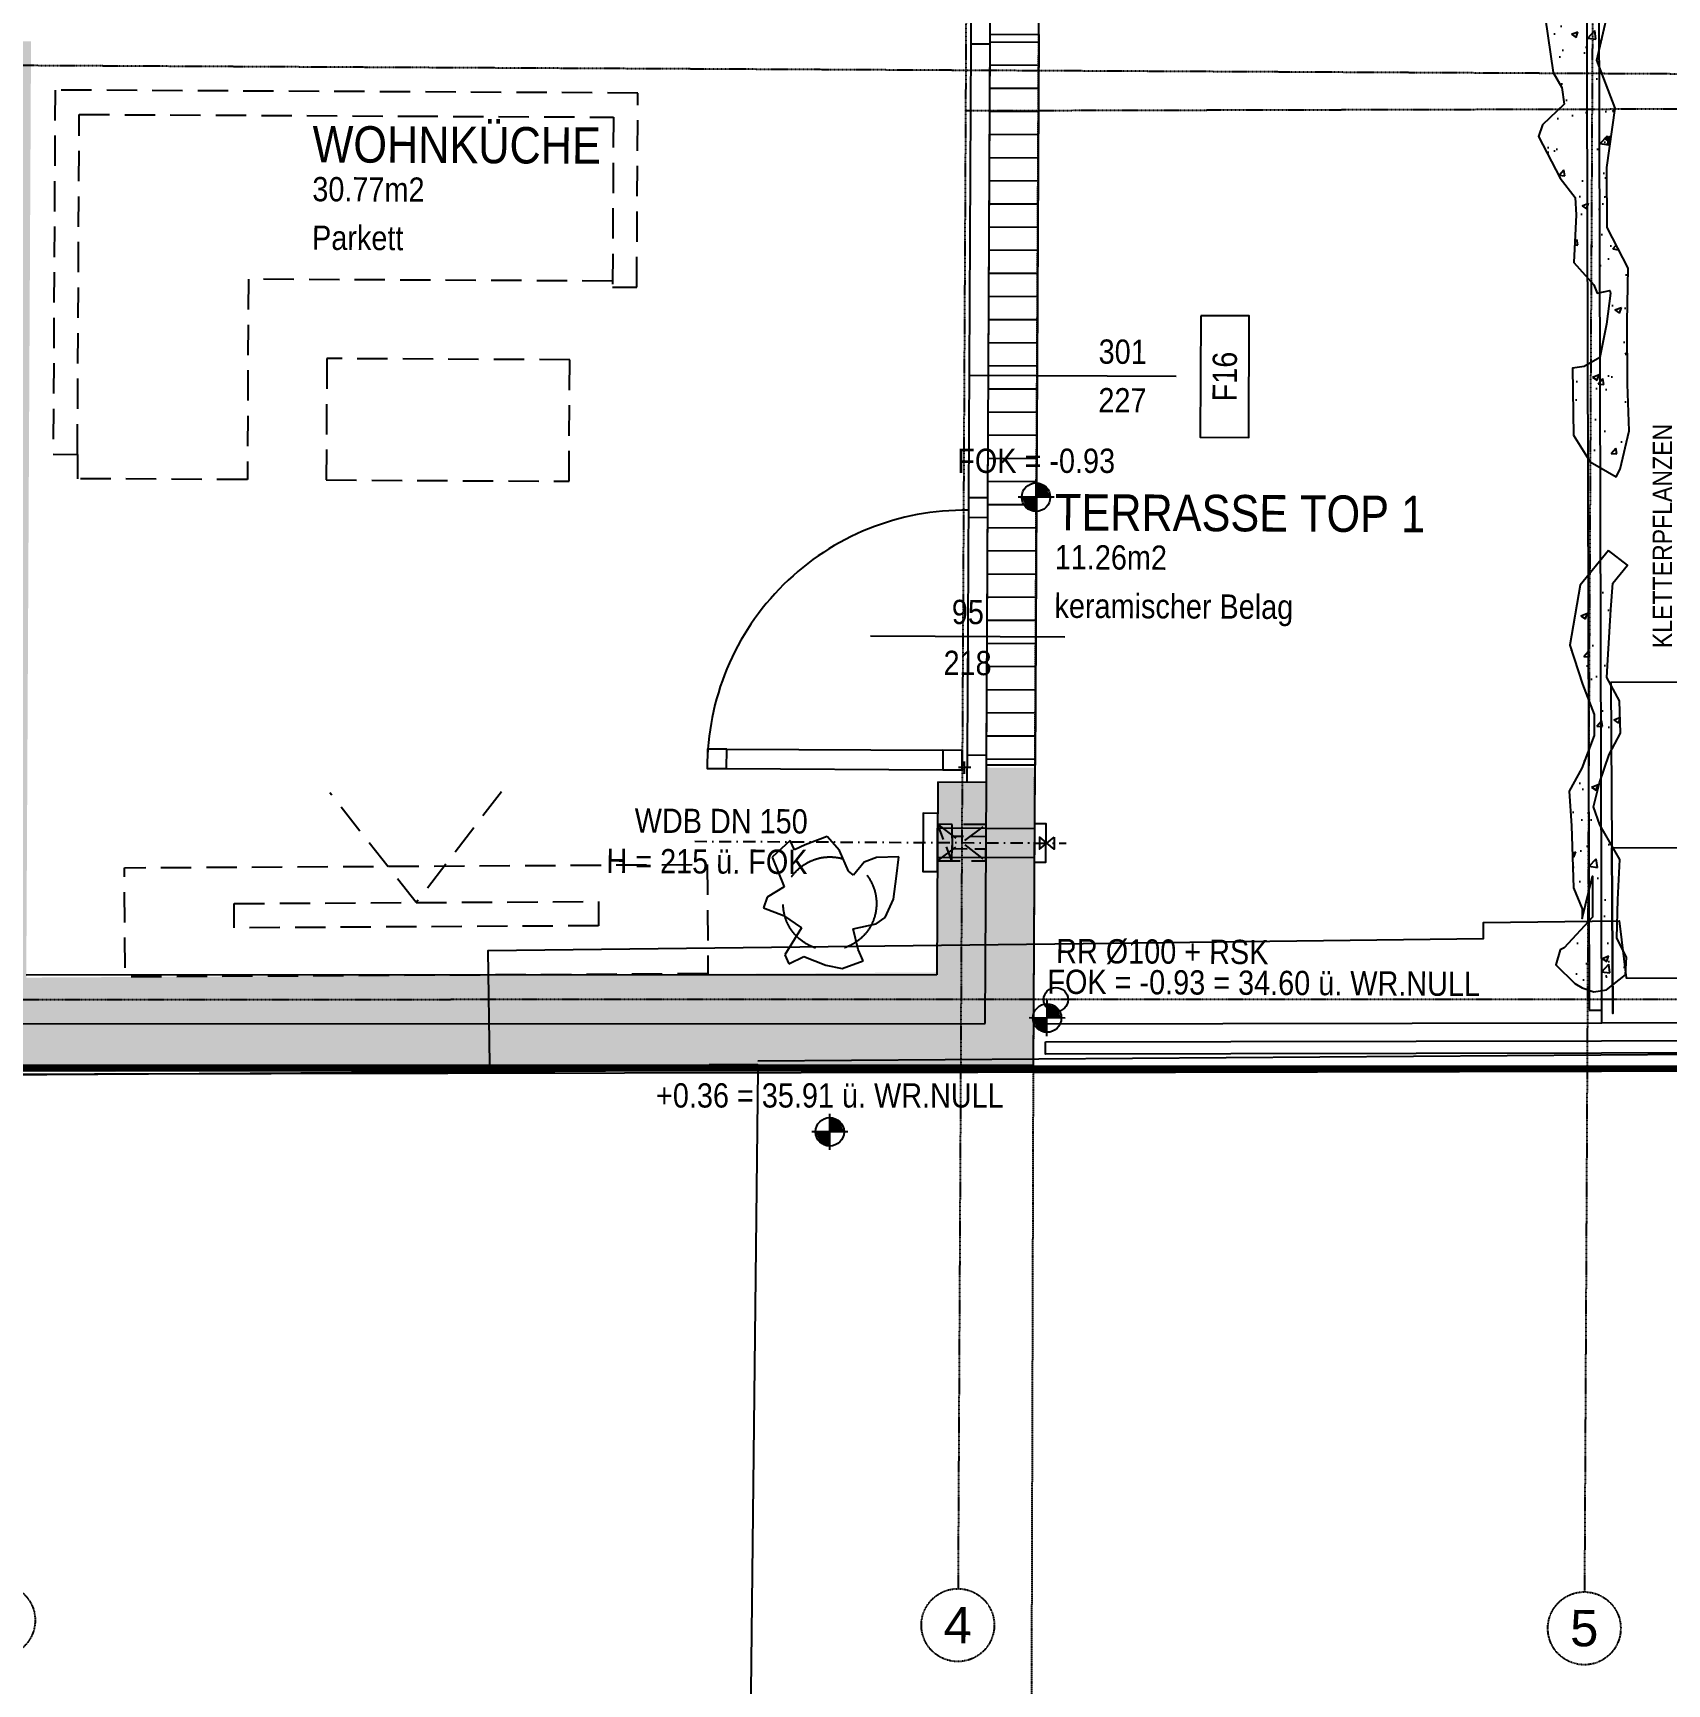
# Model space of a CAD drawing. Header units: millimetres. Extents: x -5498 to 144064, y 340 to 109563.
# Drawn here: x 15183 to 21912, y 54066 to 60864 of the extents above; entities that cross this region are included whole.
import ezdxf
from ezdxf.enums import TextEntityAlignment as Align

# ---------------------------------------------------------------- set-up
doc = ezdxf.new("R2010")
doc.units = ezdxf.units.MM
for name, pattern in [('HIDDEN2', [0.1875, 0.125, -0.0625]), ('STRICHLINIE', [0.75, 0.5, -0.25]), ('STRICHPUNKT', [1, 0.5, -0.25, 0, -0.25])]:
    doc.linetypes.add(name, pattern=pattern)
for name, color, linetype in [('00-AUF---------M0', 251, 'Continuous'), ('00_HLP-G00-LEG-M0', 6, 'Continuous'), ('01-BFL-G00-LEG-M0', 251, 'Continuous'), ('01-SYM-G00-Leg-M0', 251, 'Continuous'), ('01-TXT---------M0', 251, 'Continuous'), ('01-TXT---------PP', 1, 'Continuous'), ('01-TXT-G00-LEG-M0', 1, 'Continuous'), ('02-ANS-G00-LEG-M0', 251, 'Continuous'), ('02-ANS-G00-LEG-Rigol', 251, 'Continuous'), ('02-AXO-G00-LEG-M0', 251, 'STRICHPUNKT'), ('02-FIL-G00-LEG-GRÜN', 251, 'Continuous'), ('02-FIL-G00-LEG-LILA', 251, 'Continuous'), ('02-FIL-G00-Leg-STB', 251, 'Continuous'), ('02-TWA---------M0', 251, 'Continuous'), ('02-TWA-G00-LEG-M0', 251, 'Continuous'), ('02-TWB-G00-LEG-M0', 251, 'Continuous'), ('02-WDA-G00-LEG-M0', 251, 'Continuous'), ('03-SYM-G00-LEG-M0', 251, 'Continuous'), ('04-HLP---------M0', 251, 'HIDDEN2'), ('04-STO-G00-LEG-M0', 251, 'Continuous'), ('04-SYM-G00-LEG-EP', 251, 'Continuous'), ('04-TXT---------EP', 251, 'Continuous'), ('04-TXT-G00-Leg-M0', 251, 'Continuous'), ('04-TXT-G00-LEG-POS', 8, 'Continuous'), ('05-SYM---------M0', 251, 'Continuous'), ('05-TXT---------PP', 8, 'Continuous'), ('05-TXT--------M0', 251, 'Continuous'), ('07-SAN---------M0', 251, 'Continuous'), ('07-SAN-G00-LEG-M0', 251, 'Continuous'), ('07_MOB-G00-LEG-M0', 6, 'HIDDEN2'), ('09-TXT-G00-LEG-M0', 251, 'Continuous'), ('09-VER-G00-LEG-GRUNDSTÜCKSGRENZE', 251, 'Continuous'), ('09-WEG_G00-LEG-M0', 251, 'Continuous')]:
    doc.layers.add(name, color=color, linetype=linetype)
doc.styles.add('ARIAL', font='arial.ttf', dxfattribs={"width": 0.85})
doc.styles.get("Standard").update_dxf_attribs({"font": 'arial.ttf'})
pattern_1 = [(50.1423, (31995.2, 67277.07), (273.3355, -23.2298), [28.575, -314.325]), (355.1423, (31995.2, 67277.07), (-53.576, 286.453), [22.86, -251.46]), (100.5933, (32017.98, 67275.13), (219.7607, 263.2217), [24.285, -267.135]), (46.3265, (31995, 67353.27), (406.774, -62.0534), [42.862, -471.487]), (96.778, (32028.9, 67348.1), (355.183, 372.022), [36.427, -400.702]), (351.3263, (31995, 67353.27), (355.184, 372.021), [34.29, -377.19]), (21.1423, (32033.16, 67334.31), (227.8026, -152.833), [28.575, -314.325]), (326.1423, (32033.16, 67334.3), (92.0166, 276.5113), [22.86, -251.46]), (71.5937, (32052.14, 67321.58), (319.8185, 123.679), [24.285, -267.135]), (37.6423, (31995.2, 67277.07), (4.3179, 126.8437), [0, -248.412, 0, -255.27, 0, -252.4125]), (7.6423, (31995.2, 67277.07), (99.856, 150.5193), [0, -145.542, 0, -242.697, 0, -96.2025]), (327.6423, (31910.24, 67276.86), (203.4066, -8.08795), [0, -95.25, 0, -297.18, 0, -394.335]), (317.6423, (31872.14, 67276.76), (222.0984, 38.6915), [0, -123.825, 0, -197.358, 0, -280.035])]
pattern_2 = [(359.70755, (-20078.772, 18756.93), (47.764726, 27.252854), [31.75, -63.5]), (119.70755, (-20078.772, 18756.93), (-47.484027, 27.73904), [31.75, -63.5]), (59.70755, (-20078.772, 18756.93), (0.280699, 54.991893), [-63.5, 31.75])]

# ---------------------------------------------------------------- blocks, each defined once
blk = doc.blocks.new('01-SQM')
at = {"layer": '01-TXT---------M0', "color": 1, "style": 'ARIAL', "width": 0.85}
blk.add_attdef('ROOM', (0, 0), '', height=0.15, dxfattribs=at)
blk.add_attdef('AREA', text='', height=0.1, dxfattribs=at).set_placement((0, -0.06), align=Align.TOP_LEFT)
at = {"layer": '01-TXT---------PP', "color": 1, "style": 'ARIAL', "width": 0.85}
blk.add_attdef('NR', text='', height=0.15, dxfattribs=at).set_placement((-0.1173, 0), align=Align.RIGHT)
blk.add_attdef('FLOOR', text='', height=0.1, dxfattribs=at).set_placement((0, -0.26), align=Align.TOP_LEFT)
blk = doc.blocks.new('04-TXT')
blk.add_line((0, 0), (0.8529, 0))
at = {"layer": '04-TXT---------EP', "color": 8, "style": 'ARIAL', "width": 0.85}
blk.add_attdef('WIDTH', text='', height=0.1, dxfattribs=at).set_placement((0.6322, 0.05), align=Align.CENTER)
blk.add_attdef('HEIGHT', text='', height=0.1, dxfattribs=at).set_placement((0.6322, -0.05), align=Align.TOP_CENTER)
blk = doc.blocks.new('03-rar')
blk.add_circle((0, 0), 0.05)
at = {"layer": '01-TXT---------M0', "color": 8, "style": 'ARIAL', "width": 0.85}
blk.add_attdef('RR', text='', height=0.1, dxfattribs=at).set_placement((0, 0.1), align=Align.CENTER)
blk = doc.blocks.new('01-HK1')
for p, q in [((-0.0005, -0.0742), (-0.0005, 0.0742)), ((0.0737, 0), (-0.0747, 0))]:
    blk.add_line(p, q)
blk.add_circle((-0.0005, 0), 0.0586)
for points in [[(-0.0005, 0.0586), (0.0409, 0.0414), (-0.0005, 0)], [(-0.0005, 0), (0.0581, 0), (0.0409, 0.0414)], [(-0.0591, 0), (-0.0419, -0.0414), (-0.0005, 0)], [(-0.0419, -0.0414), (-0.0005, -0.0586), (-0.0005, 0)]]:
    blk.add_solid(points)
at = {"layer": '01-TXT---------M0', "color": 8, "style": 'ARIAL', "width": 0.85}
blk.add_attdef('HEIGHT', text='', height=0.1, dxfattribs=at).set_placement((0, 0.2), align=Align.TOP_CENTER)
blk = doc.blocks.new('Fenstertür-88')
at = {"layer": '04-HLP---------M0', "linetype": 'Continuous'}
for points in [[(-0.99, 0.02), (-1.07, 0.02), (-1.07, -0.06), (-0.99, -0.06)], [(-0.02, 0.02), (-0.1, 0.02), (-0.1, -0.06), (-0.02, -0.06)]]:
    blk.add_lwpolyline(points, close=True, dxfattribs=at)
for points in [[(-0.99, 0.02), (-0.1, 0.02)], [(-0.99, -0.06), (-0.1, -0.06)]]:
    blk.add_lwpolyline(points, dxfattribs=at)
at = {"layer": '04-HLP---------M0'}
for points in [[(0.015, -0.051), (-0.035, -0.051)], [(-0.01, -0.076), (-0.01, -0.026)]]:
    blk.add_lwpolyline(points, dxfattribs=at)
at = {"layer": '04-HLP---------M0', "linetype": 'Continuous'}
blk.add_arc((-0.01, -0.051), 1.06, 89.48381, 180.46457, dxfattribs=at)
blk = doc.blocks.new('05-TXT')
at = {"layer": '05-TXT--------M0'}
blk.add_line((-0.4, 0), (0.4, 0), dxfattribs=at)
at = {"layer": '05-TXT--------M0', "color": 8, "style": 'ARIAL', "width": 0.85}
blk.add_attdef('BREITE', text='', height=0.1, dxfattribs=at).set_placement((0, 0.05), align=Align.CENTER)
blk.add_attdef('HÖHE', text='', height=0.1, rotation=360, dxfattribs=at).set_placement((0, -0.06), align=Align.TOP_CENTER)
blk = doc.blocks.new('TV-240')
at = {"flags": 128}
blk.add_lwpolyline([(0, -2.4), (0, 0), (0.45, 0), (0.45, -2.4)], close=True, dxfattribs=at)
blk.add_lwpolyline([(0.3, -0.4508), (0.3, -1.9508), (0.2, -1.9508), (0.2, -0.4508)], close=True)
blk.add_lwpolyline([(0.7536, -1.5544), (0.3, -1.2008), (0.7536, -0.8472)])
blk = doc.blocks.new('ECKSOFA_240')
for points in [[(-15.2848, -14.944), (-14.4371, -14.9504), (-14.4424, -15.6504), (-14.3424, -15.6511), (-14.3363, -14.8512), (-16.7362, -14.833), (-16.7476, -16.3329), (-16.6476, -16.3337), (-16.6476, -16.3337), (-16.6476, -16.3337), (-16.637, -14.9337), (-15.2848, -14.944)], [(-14.4422, -15.6254), (-15.9421, -15.614), (-15.9484, -16.439)], [(-16.6476, -16.3337), (-16.6484, -16.4337)], [(-15.9484, -16.439), (-16.6484, -16.4337)]]:
    blk.add_lwpolyline(points)
blk.add_lwpolyline([(-15.6196, -15.9415), (-15.6234, -16.4415), (-14.6234, -16.449), (-14.6196, -15.9491)], close=True)
blk = doc.blocks.new('ZIMMERPFLANZE')
blk.add_lwpolyline([(-11.7366, -9.202), (-11.7751, -9.238), (-11.7495, -9.3013), (-11.7859, -9.3233), (-11.7943, -9.3461), (-11.751, -9.3631), (-11.7126, -9.3893), (-11.7486, -9.447), (-11.7402, -9.4662), (-11.7078, -9.4506), (-11.6609, -9.4698), (-11.626, -9.477), (-11.5804, -9.4602), (-11.5912, -9.4362), (-11.602, -9.3917), (-11.5527, -9.3809), (-11.5335, -9.3677), (-11.5155, -9.3281), (-11.5083, -9.2788), (-11.5035, -9.238), (-11.5515, -9.2392), (-11.578, -9.2488), (-11.6008, -9.2764), (-11.6116, -9.268), (-11.6309, -9.2236), (-11.6573, -9.1936), (-11.7042, -9.2116), (-11.727, -9.2224), (-11.7366, -9.202)])
blk.add_circle((-11.6518, -9.3375), 0.1)
blk = doc.blocks.new('WANDLÜFER')
at = {"layer": '02-TWA---------M0', "linetype": 'HIDDEN2', "ltscale": 0.75}
for points in [[(0.075, 0), (0.075, -0.2), (-0.075, -0.2), (-0.075, 0), (0.075, 0)], [(-0.075, 0), (0.075, -0.2)], [(0.075, 0), (-0.075, -0.2)]]:
    blk.add_lwpolyline(points, dxfattribs=at)
at = {"layer": '07-SAN---------M0', "linetype": 'STRICHPUNKT', "ltscale": 0.1}
blk.add_lwpolyline([(0, 1), (0, -0.53)], dxfattribs=at)
at = {"layer": '07-SAN---------M0'}
for points in [[(0, 0), (-0.12, 0), (-0.12, 0.06), (0.12, 0.06), (0.12, 0)], [(0.08, -0.4), (-0.08, -0.4), (-0.08, -0.445), (0.08, -0.445)]]:
    blk.add_lwpolyline(points, close=True, dxfattribs=at)
for points in [[(-0.06, 0), (-0.06, -0.4)], [(0.06, 0), (0.06, -0.4)]]:
    blk.add_lwpolyline(points, dxfattribs=at)
blk = doc.blocks.new('türachse&qualität')
at = {"layer": '05-SYM---------M0'}
blk.add_line((-0.4, 0), (-0.4, 0), dxfattribs=at)
at = {"layer": '05-TXT---------PP'}
blk.add_lwpolyline([(-0.5, -0.25), (-0.5, 0.25), (-0.7, 0.25), (-0.7, -0.25)], close=True, dxfattribs=at)
at = {"layer": '05-TXT---------PP', "color": 8, "style": 'ARIAL', "text_generation_flag": 6, "width": 0.85}
blk.add_attdef('POS.NR.', text='', height=0.1, rotation=270, dxfattribs=at).set_placement((-0.6529, -0.0112), align=Align.TOP_CENTER)
blk = doc.blocks.new('07_Kemper-ventil')
at = {"layer": '02-TWA---------M0', "linetype": 'HIDDEN2', "ltscale": 0.5}
for points in [[(-0.075, 0), (-0.075, -0.06), (0.075, -0.06), (0.075, 0), (-0.075, 0)], [(-0.025, -0.06), (-0.025, -0.2), (0.025, -0.2), (0.025, -0.06)]]:
    blk.add_lwpolyline(points, close=True, dxfattribs=at)
blk.add_lwpolyline([(-0.075, -0.06), (0.075, 0)], dxfattribs=at)
at = {"layer": '07-SAN---------M0', "linetype": 'STRICHPUNKT', "ltscale": 0.1}
blk.add_lwpolyline([(0, 0), (0, -0.48)], dxfattribs=at)
at = {"layer": '07-SAN---------M0'}
for points in [[(0.025, -0.42), (-0.025, -0.42), (0, -0.45), (0.025, -0.42)], [(0.025, -0.48), (-0.025, -0.48), (0, -0.45), (0.025, -0.48)]]:
    blk.add_lwpolyline(points, close=True, dxfattribs=at)

msp = doc.modelspace()

# ---------------------------------------------------------------- hatches: boundary and pattern name
at = {"layer": '02-ANS-G00-LEG-Rigol'}
h = msp.add_hatch(dxfattribs=at)
h.set_pattern_fill('ANSI31', color=256, scale=30, angle=422.04654, style=0)
h.set_pattern_definition([(179.70755, (89350.24, 86854.27), (-0.48618, -95.24876), [])])
h.paths.add_polyline_path([(19309.8, 57848.8), (19109.8, 57849.8), (19125.1, 60859.8), (19325.1, 60858.8)])
at = {"layer": '02-FIL-G00-LEG-GRÜN'}
h = msp.add_hatch(dxfattribs=at)
h.set_pattern_fill('AR-CONC', color=256, scale=1.5, angle=107.04654, style=0)
h.set_pattern_definition(pattern_1)
h.paths.add_polyline_path([(21546.7, 61683.3), (21450.7, 61683.1), (21451, 61562.7), (21527.9, 61496.6), (21488, 61414.5), (21446.2, 61372.6), (21455.1, 61311.5), (21465.8, 61220.9), (21506.1, 61142.5), (21511.6, 61050), (21469.9, 60973.2), (21410.7, 60927.7), (21443, 60701.1), (21478.6, 60640.6), (21489.1, 60571.9), (21400, 60485.9), (21382.9, 60437.8), (21472.7, 60266.3), (21534.7, 60187.5), (21538.3, 60115.4), (21528.5, 59919.7), (21611.2, 59827.2), (21625, 59792.9), (21676.5, 59803.3), (21680, 59793), (21663.1, 59665.9), (21636, 59528.5), (21570.8, 59490.6), (21522.7, 59483.6), (21526.9, 59208.1), (21595.8, 59098.4), (21702.5, 59036.9), (21719.6, 59067.8), (21757, 59225.8), (21749.6, 59418.1), (21749, 59675.6), (21751.9, 59895.4), (21665.6, 60063.4), (21665, 60310.6), (21698.7, 60554.4), (21623.6, 60752), (21694, 61055.7), (21624.7, 61319.9), (21637.8, 61588.9)])
h = msp.add_hatch(dxfattribs=at)
h.set_pattern_fill('AR-CONC', color=256, scale=1.5, angle=107.04654, style=0)
h.set_pattern_definition(pattern_1)
h.paths.add_polyline_path([(21671.5, 58733.3), (21555, 58590.2), (21512.3, 58343.5), (21564.7, 58183.5), (21612.6, 58058.1), (21612.8, 57971.6), (21561.2, 57837.3), (21509.5, 57742), (21518.5, 57599.2), (21527.8, 57343.9), (21562.6, 57257.4), (21562.7, 57218.5), (21605.6, 57391.7), (21606, 57222.9), (21489.4, 57097.2), (21472.1, 57088.5), (21455, 57027.8), (21533.1, 56950.1), (21563.4, 56932.9), (21611.1, 56915.7), (21663, 56924.5), (21740.8, 56985.3), (21745, 57058.8), (21705.8, 57136.6), (21709.7, 57296.8), (21718, 57461.2), (21635.4, 57603.8), (21609.2, 57677.3), (21634.9, 57776.9), (21673.6, 57893.8), (21721, 57980.5), (21716.4, 58114.6), (21664.2, 58209.7), (21668.3, 58283.3), (21680.8, 58491), (21689.2, 58599.2), (21749.6, 58672.9)])
at = {"layer": '02-FIL-G00-LEG-LILA'}
h = msp.add_hatch(dxfattribs=at)
h.set_pattern_fill('HONEY', color=256, scale=10, angle=107.04654, style=0)
h.set_pattern_definition(pattern_2)
h.paths.add_polyline_path([(19309.7, 57838.8), (19109.7, 57839.8), (19109.4, 57779.8), (19104.3, 56785.6), (8634.2, 56783), (8633.3, 56613), (19303.5, 56615.7)])
h = msp.add_hatch(dxfattribs=at)
h.set_pattern_fill('HONEY', color=256, scale=10, angle=107.04654, style=0)
h.set_pattern_definition(pattern_2)
h.paths.add_polyline_path([(7503.3, 56612.7), (7503.3, 56561.9), (17968.2, 56594), (17968.3, 56615.3)])
h = msp.add_hatch(dxfattribs=at)
h.set_pattern_fill('HONEY', color=256, scale=10, angle=107.04654, style=0)
h.set_pattern_definition(pattern_2)
h.paths.add_polyline_path([(17968.3, 56615.3), (17968.2, 56594), (18168.2, 56595.4), (18168.3, 56615.4)])
at = {"layer": '02-FIL-G00-Leg-STB'}
h = msp.add_hatch(dxfattribs=at)
h.set_pattern_fill('ANSI33', color=256, scale=20, angle=107.04654, style=0)
h.set_pattern_definition([(44.70755, (-20078.77, 18756.93), (-89.34302, 90.25976), []), (44.70755, (-19988.97, 18756.47), (-89.34302, 90.25976), [63.5, -31.75])])
h.paths.add_polyline_path([(19109.4, 57779.8), (18909.4, 57780.8), (18905.4, 56995.6), (15155.3, 56974.6), (15174.9, 60829.9), (14854.9, 60831.6), (14853.9, 60631.6), (14973.9, 60631), (14955.3, 56984.6), (11625.3, 56983), (11425.3, 56982.9), (8785.2, 56982.6), (8635.2, 56982.6), (7805.2, 56982.3), (7807.7, 57467.5), (7607.7, 57468.5), (7604.2, 56782.7), (19104.3, 56785.6)])

# ---------------------------------------------------------------- linework, layer by layer
at = {"color": 1, "lineweight": 90}
msp.add_lwpolyline([(7283.8, 56602.2), (123573.8, 56584)], dxfattribs=at)
at = {"layer": '00-AUF---------M0'}
msp.add_lwpolyline([(23182.8, 58197.2), (21681.3, 58189.8), (21689.7, 56827.2), (21685.5, 57508.5), (34923.5, 57573.5)], dxfattribs=at)
at = {"layer": '00_HLP-G00-LEG-M0'}
for points in [[(21410.7, 60927.7), (21443, 60701.1), (21478.6, 60640.6), (21489.1, 60571.9), (21400, 60485.9), (21382.9, 60437.8), (21472.7, 60266.3), (21534.7, 60187.5), (21538.3, 60115.4), (21528.5, 59919.7), (21611.2, 59827.2), (21625, 59792.9), (21676.5, 59803.3), (21680, 59793), (21663.1, 59665.9), (21636, 59528.5), (21570.8, 59490.6), (21522.7, 59483.6), (21526.9, 59208.1), (21595.8, 59098.4), (21702.5, 59036.9), (21719.6, 59067.8), (21757, 59225.8), (21749.6, 59418.1), (21749, 59675.6), (21751.9, 59895.4), (21665.6, 60063.4), (21665, 60310.6), (21698.7, 60554.4), (21623.6, 60752), (21694, 61055.7)], [(17064.5, 56616.3), (17057.2, 57085.9), (19508.3, 57115.6), (21156.8, 57135.5), (21156.8, 57201.1), (21714.7, 57207.8), (21743.8, 56973.4), (22114.7, 56972.5), (25753.2, 56963.6), (28405.3, 56982.5), (29520.2, 56986.3), (29511.1, 57417.7), (30154.1, 57421.9), (30156.4, 57109.3), (31025.2, 57109.3), (32671.4, 57124.7), (34196, 57134.6), (34828.8, 57136.9), (34833.6, 56352.1), (34822.7, 54139.9), (34802.4, 50054.5), (34785.3, 47836.7)], [(34307.5, 47182.2), (34342.4, 52574), (34369.4, 56746.6), (26269, 56688.7), (18168.6, 56630.8)]]:
    msp.add_lwpolyline(points, dxfattribs=at)
msp.add_lwpolyline([(21671.5, 58733.3), (21555, 58590.2), (21512.3, 58343.5), (21564.7, 58183.5), (21612.6, 58058.1), (21612.8, 57971.6), (21561.2, 57837.3), (21509.5, 57742), (21518.5, 57599.2), (21527.8, 57343.9), (21562.6, 57257.4), (21562.7, 57218.5), (21605.6, 57391.7), (21606, 57222.9), (21489.4, 57097.2), (21472.1, 57088.5), (21455, 57027.8), (21533.1, 56950.1), (21563.4, 56932.9), (21611.1, 56915.7), (21663, 56924.5), (21740.8, 56985.3), (21745, 57058.8), (21705.8, 57136.6), (21709.7, 57296.8), (21718, 57461.2), (21635.4, 57603.8), (21609.2, 57677.3), (21634.9, 57776.9), (21673.6, 57893.8), (21721, 57980.5), (21716.4, 58114.6), (21664.2, 58209.7), (21668.3, 58283.3), (21680.8, 58491), (21689.2, 58599.2), (21749.6, 58672.9)], close=True, dxfattribs=at)
at = {"layer": '01-BFL-G00-LEG-M0', "linetype": 'STRICHLINIE'}
msp.add_lwpolyline([(49416.9, 47161.4), (19277.4, 47161.4), (19303, 56514.4), (19329.6, 61745.6), (49471.2, 61820.5), (49416.9, 56594.6), (49416.9, 47161.4)], close=True, dxfattribs=at)
at = {"layer": '02-ANS-G00-LEG-M0'}
msp.add_line((21643.6, 56788.7), (44437, 56831.9), dxfattribs=at)
for points in [[(19302.9, 56784.3), (21642.1, 56788.7), (34551.7, 56813.2), (34528.1, 49060.8), (34521.9, 47160.8)], [(19353.1, 56709.4), (21642.2, 56713.7), (34476.5, 56738), (34453.1, 49161), (34447.1, 47211), (34397.1, 47211.2), (34403.1, 49161.2), (34426.3, 56688), (21642.3, 56663.7), (19353.2, 56659.4), (19353.1, 56709.4)], [(19303.3, 56584.3), (21642.5, 56588.7), (34351.1, 56612.8), (34328.1, 49161.4), (34321.9, 47161.4)]]:
    msp.add_lwpolyline(points, dxfattribs=at)
at = {"layer": '02-ANS-G00-LEG-Rigol'}
msp.add_lwpolyline([(19309.8, 57848.8), (19109.8, 57849.8), (19125.1, 60859.8), (19325.1, 60858.8)], close=True, dxfattribs=at)
at = {"layer": '02-AXO-G00-LEG-M0'}
for points in [[(19106.8, 76857.7), (18992.5, 54458)], [(21686.8, 76844.5), (21572.4, 54444.8)], [(23454.3, 60687.7), (2436.1, 60795)], [(19023.5, 60544.8), (47011.8, 60614.3), (47011.8, 60614.3)], [(2416.1, 56881.4), (35355, 56889.7)]]:
    msp.add_lwpolyline(points, dxfattribs=at)
for centre in [(15041.7, 54328.1), (18991.7, 54308), (21571.7, 54294.8)]:
    msp.add_circle(centre, 150, dxfattribs=at)
at = {"layer": '02-TWA-G00-LEG-M0'}
for p, q in [((18909.4, 57780.8), (18905.3, 56985.6)), ((19104.3, 56785.6), (19109.4, 57779.8)), ((18905.3, 56985.6), (15155.3, 56984.6)), ((7604.2, 56782.7), (19104.3, 56785.6))]:
    msp.add_line(p, q, dxfattribs=at)
msp.add_lwpolyline([(18909.4, 57780.8), (19109.4, 57779.8)], dxfattribs=at)
at = {"layer": '02-TWB-G00-LEG-M0'}
msp.add_lwpolyline([(7149.2, 339.9), (7234.9, 37821.8), (7318.6, 56522.1), (18168.2, 56595.4), (18015.1, 43292.3), (22866.8, 43263.3), (22942.8, 47179.4), (34306.1, 47162.3), (34306.1, 47162.3), (34291.1, 35445.6), (22858, 35484.1), (22901.4, 39602.6), (18002, 39617), (17964.7, 24115)], dxfattribs=at)
at = {"layer": '02-WDA-G00-LEG-M0'}
for p, q in [((19325.1, 60858.8), (19329.7, 61745.6)), ((19303.5, 56615.7), (19309.8, 57848.8)), ((7303.3, 56612.7), (19303.5, 56615.7))]:
    msp.add_line(p, q, dxfattribs=at)
for points in [[(19125.1, 60859.8), (19325.1, 60858.8)], [(19309.8, 57848.8), (19109.8, 57849.8)]]:
    msp.add_lwpolyline(points, dxfattribs=at)
msp.add_lwpolyline([(17968.3, 56615.3), (17968.2, 56594), (18168.2, 56595.4), (18168.3, 56615.4)], close=True, dxfattribs=at)
at = {"layer": '04-STO-G00-LEG-M0'}
for points in [[(19045.5, 60930.2), (19044.9, 60820.2), (19124.9, 60819.8), (19125.5, 60929.8)], [(19115, 58869.8), (19115.4, 58949.8), (19035.4, 58950.2), (19035, 58870.2)], [(19030, 57890.2), (19029.4, 57780.2), (19109.4, 57779.8), (19110, 57889.8)]]:
    msp.add_lwpolyline(points, close=True, dxfattribs=at)
at = {"layer": '04-SYM-G00-LEG-EP'}
for points in [[(19044.9, 60820.2), (19030, 57890.2)], [(19110, 57889.8), (19124.9, 60819.8)]]:
    msp.add_lwpolyline(points, dxfattribs=at)
at = {"layer": '09-VER-G00-LEG-GRUNDSTÜCKSGRENZE'}
msp.add_lwpolyline([(61916.9, 26338.1), (50753.8, 26465.4), (34258.6, 26668.8), (34351.1, 56612.8), (7433, 56561.7), (7303.1, 56562.4), (7385.6, 72730.1), (7395.3, 74642.4), (22389.1, 74758.6), (44751.9, 74814.2), (44634.2, 56631.7), (44768.4, 56632.6), (61916.9, 56665.1)], close=True, dxfattribs=at)
at = {"layer": '09-WEG_G00-LEG-M0'}
for p, q in [((21629.7, 61751.3), (21642, 56788.7)), ((21641.9, 56838.7), (21591.9, 56838.6))]:
    msp.add_line(p, q, dxfattribs=at)
for points in [[(21579.7, 61751.2), (21591.9, 56838.6)], [(34351.1, 56612.8), (21642.5, 56588.7)]]:
    msp.add_lwpolyline(points, dxfattribs=at)

# ---------------------------------------------------------------- block references
at = {"layer": '01-SYM-G00-Leg-M0', "xscale": 999.9999999999995, "yscale": 999.9999999999995, "zscale": 999.9999999999995}
for p, rotation, values in [((19314.4, 58952.8), 4.12721822216e-05, {'HEIGHT': 'FOK = -0.93'}), ((18464.9, 56339.4), 4.12714685051e-05, {'HEIGHT': '+0.36 = 35.91 ü. WR.NULL'})]:
    msp.add_blockref('01-HK1', p, dxfattribs=dict(at, rotation=rotation)).add_auto_attribs(values)
at = {"layer": '01-SYM-G00-Leg-M0'}
ref = msp.add_blockref('01-HK1', (19359.8, 56807.8), dxfattribs=dict(at, xscale=999.9999999999995, yscale=999.9999999999995, zscale=999.9999999999995, rotation=359.7041402791355))
ref.add_attrib('HEIGHT', 'FOK = -0.93 = 34.60 ü. WR.NULL', dxfattribs={"layer": '01-TXT---------M0', "color": 8, "height": 100, "rotation": 359.70414, "style": 'ARIAL', "width": 0.85}).set_placement((19360.9, 57007.8), align=Align.TOP_LEFT)
at = {"layer": '01-TXT-G00-LEG-M0', "xscale": 999.9999999999995, "yscale": 999.9999999999995, "zscale": 999.9999999999995}
for p, rotation, values in [((16333.9, 60331.6), 359.7075492643452, {'ROOM': 'WOHNKÜCHE', 'AREA': '30.77m2', 'FLOOR': 'Parkett'}), ((19391.5, 58816), 359.7075492593952, {'ROOM': 'TERRASSE TOP 1', 'AREA': '11.26m2', 'FLOOR': 'keramischer Belag'})]:
    msp.add_blockref('01-SQM', p, dxfattribs=dict(at, rotation=rotation)).add_auto_attribs(values)
at = {"layer": '03-SYM-G00-LEG-M0'}
ref = msp.add_blockref('03-rar', (19395.5, 56884.1), dxfattribs=dict(at, xscale=999.9999999999995, yscale=999.9999999999995, zscale=999.9999999999995, rotation=359.7075492507577))
ref.add_attrib('RR', 'RR %%c100 + RSK', (19396.3, 57034.1), dxfattribs={"layer": '01-TXT---------M0', "color": 8, "height": 100, "rotation": 359.70755, "style": 'ARIAL', "width": 0.85})
at = {"layer": '04-STO-G00-LEG-M0', "xscale": 999.9999999999995, "yscale": 999.9999999999995, "zscale": 999.9999999999995, "rotation": 359.7075493144757}
msp.add_blockref('Fenstertür-88', (19030, 57890.2), dxfattribs=at)
at = {"layer": '04-TXT-G00-Leg-M0', "xscale": 999.9999999999995, "yscale": 999.9999999999995, "zscale": 999.9999999999995}
for name, p, rotation, values in [('04-TXT', (19038, 59455.2), 359.7075493129505, {'WIDTH': '301', 'HEIGHT': '227'}), ('05-TXT', (19032.5, 58380.2), 359.7075493329665, {'BREITE': '95', 'HÖHE': '218'})]:
    msp.add_blockref(name, p, dxfattribs=dict(at, rotation=rotation)).add_auto_attribs(values)
at = {"layer": '04-TXT-G00-LEG-POS'}
ref = msp.add_blockref('türachse&qualität', (19490.9, 59452.9), dxfattribs=dict(at, xscale=999.9999999999995, yscale=999.9999999999995, zscale=999.9999999999995, rotation=179.7075326306744))
ref.add_attrib('POS.NR.', 'F16', dxfattribs={"layer": '05-TXT---------PP', "color": 8, "height": 100, "rotation": 89.70753, "style": 'ARIAL', "width": 0.85}).set_placement((20090.9, 59449.8), align=Align.MIDDLE_CENTER)
at = {"layer": '07-SAN-G00-LEG-M0', "yscale": 999.9999999999995, "zscale": 999.9999999999995}
for name, xscale, rotation in [('WANDLÜFER', -999.9999999999995, 89.70754930735274), ('07_Kemper-ventil', 999.9999999999995, 89.70754929454183)]:
    msp.add_blockref(name, (18908.1, 57530.8), dxfattribs=dict(at, xscale=xscale, rotation=rotation))
at = {"layer": '07_MOB-G00-LEG-M0'}
for name, p, xscale, yscale, zscale, rotation in [('ECKSOFA_240', (31973.2, 75503.9), 999.9999999999995, 999.9999999999995, 999.9999999999995, 0.1423036992894697), ('TV-240', (15562.3, 56976.9), 999.9999999999995, 999.9999999999995, 999.9999999999995, 90.32110750914524), ('ZIMMERPFLANZE', (40797.3, 75267.7), 1920.510534568281, 1920.510534568281, 1920.510534568281, 0.1423036992894695)]:
    msp.add_blockref(name, p, dxfattribs=dict(at, xscale=xscale, yscale=yscale, zscale=zscale, rotation=rotation))

# ---------------------------------------------------------------- texts
at = {"layer": '02-AXO-G00-LEG-M0', "char_height": 150, "width": 246.7, "attachment_point": 5, "rotation": 359.7075}
for s, insert in [('{\\fArial|b0|i0|c0|p34;4}', (18991.7, 54308)), ('{\\fArial|b0|i0|c0|p34;5}', (21571.7, 54294.8))]:
    msp.add_mtext(s, dxfattribs=dict(at, insert=insert))
at = {"layer": '07-SAN-G00-LEG-M0', "insert": (18373.2, 57533.6), "char_height": 100, "width": 1538, "attachment_point": 6, "rotation": 359.70755, "style": 'ARIAL'}
msp.add_mtext('WDB DN 150\\PH = 215 ü. FOK', dxfattribs=at)
at = {"layer": '09-TXT-G00-LEG-M0', "insert": (21853.5, 58331.3), "char_height": 80, "width": 2155, "attachment_point": 1, "rotation": 90, "style": 'ARIAL'}
msp.add_mtext('KLETTERPFLANZEN', dxfattribs=at)

doc.saveas('drawing.dxf')
